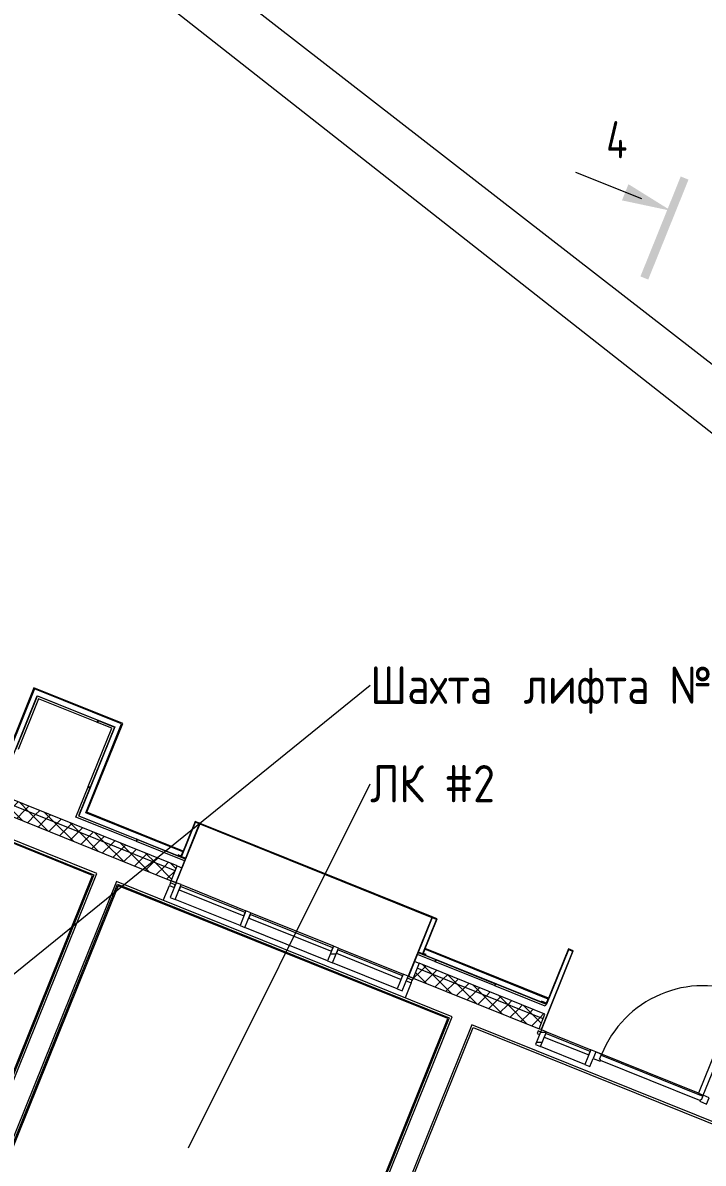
# Model space of a CAD drawing. Header units: millimetres. Extents: x -584918 to 2941280, y 3000189 to 4229862.
# Drawn here: x -439385 to -432993, y 3693065 to 3703782 of the extents above; entities that cross this region are included whole.
import ezdxf

# ---------------------------------------------------------------- set-up
doc = ezdxf.new("R2010")
doc.units = ezdxf.units.MM
for name, color, linetype, lineweight in [('Аннотация', 7, 'Continuous', 0), ('Витраж', 7, 'Continuous', 0), ('Двери', 7, 'Continuous', 0), ('Обобщенные модели', 7, 'Continuous', 0), ('Панели витража', 7, 'Continuous', 0), ('Перекрытие', 7, 'Continuous', 0), ('Разрезы', 7, 'Continuous', 0), ('Стены', 7, 'Continuous', 0), ('Стены внутренние', 7, 'Continuous', 0), ('Стены наружные', 7, 'Continuous', 0), ('Стены отделка', 7, 'Continuous', 0), ('Стены перегородки', 7, 'Continuous', 0), ('Стены штриховка', 7, 'Continuous', 0), ('экспертиза ДУ', 1, 'Continuous', 0)]:
    doc.layers.add(name, color=color, linetype=linetype, lineweight=lineweight)
doc.styles.add('GOST Common', font='', dxfattribs={"width": 0.9, "height": 700})
doc.styles.add('GOST Common_4', font='', dxfattribs={"width": 0.8, "height": 700})
doc.styles.get('GOST Common').set_extended_font_data('GOST Common')
doc.styles.get('GOST Common_4').set_extended_font_data('GOST Common')
pattern_1 = [(45, (-437515.92, 3663725.22), (-235.7317, 235.7317), []), (45, (-437358.77, 3663725.22), (-235.7317, 235.7317), [])]
pattern_2 = [(45, (-437515.92, 3663725.22), (-70.71068, 70.71068), []), (135, (-437515.92, 3663725.22), (-70.71068, -70.71068), [])]

# ---------------------------------------------------------------- blocks, each defined once
blk = doc.blocks.new('Откос с зашивкой _верх_низ_ - Откос-V222-АР Этаж 01')
at = {"layer": 'Обобщенные модели'}
for p, q in [((-1180, 300), (-1180, -300)), ((-1175, 300), (-1180, 300)), ((-1175, -300), (-1175, 300)), ((1180, 300), (1175, 300)), ((1175, 300), (1175, -300)), ((1180, -300), (1180, 300)), ((-1220, 55), (-1255, 55)), ((-1255, 55), (-1255, 50)), ((-1255, 50), (-1225, 50)), ((-1225, 50), (-1225, -300)), ((-1220, -295), (-1220, 55)), ((-1220, 55), (-1180, 55)), ((1180, 55), (1220, 55)), ((1255, 55), (1220, 55)), ((1220, 55), (1220, -295)), ((1225, -300), (1225, 50)), ((1225, 50), (1255, 50)), ((1255, 50), (1255, 55)), ((-1225, -300), (-1175, -300)), ((-1175, -295), (-1220, -295)), ((-1180, -300), (-1175, -300)), ((-1175, -300), (-1175, -295)), ((1175, -295), (-1175, -295)), ((-1175, -300), (1175, -300)), ((1175, -300), (-1175, -300)), ((1220, -295), (1175, -295)), ((1175, -295), (1175, -300)), ((1175, -300), (1180, -300)), ((1175, -300), (1225, -300))]:
    blk.add_line(p, q, dxfattribs=at)
blk = doc.blocks.new('ASVP_ОТКОС МЕТАЛЛИЧЕСКИЙ_Двери1 - Откос дверей 2-V223-АР Этаж 01')
at = {"layer": 'Обобщенные модели'}
for p, q in [((-880, 300), (-880, -500)), ((-875, 300), (-880, 300)), ((-875, -500), (-875, 300)), ((880, 300), (875, 300)), ((875, 300), (875, -500)), ((880, -500), (880, 300)), ((-920, 55), (-975, 55)), ((-975, 55), (-975, 50)), ((-975, 50), (-925, 50)), ((-925, 50), (-925, -500)), ((-920, -495), (-920, 55)), ((975, 55), (920, 55)), ((920, 55), (920, -495)), ((925, -500), (925, 50)), ((925, 50), (975, 50)), ((975, 50), (975, 55)), ((-925, -500), (-875, -500)), ((-875, -495), (-920, -495)), ((-880, -500), (-875, -500)), ((-875, -500), (-875, -495)), ((920, -495), (875, -495)), ((875, -495), (875, -500)), ((875, -500), (880, -500)), ((875, -500), (925, -500))]:
    blk.add_line(p, q, dxfattribs=at)
blk = doc.blocks.new('Системная панель - Глухая панель_25 мм-7861994-АР Этаж 01')
at = {"layer": 'Панели витража', "lineweight": 18}
for p, q in [((13, 13), (-13, 13)), ((-13, 13), (-13, -13)), ((13, -13), (13, 13)), ((-13, -13), (13, -13))]:
    blk.add_line(p, q, dxfattribs=at)
blk = doc.blocks.new('Системная панель - Cтеклопакет Двухкамерный_36 мм-7861996-АР Этаж 01')
at = {"layer": 'Панели витража', "lineweight": 18}
for p, q in [((225, 18), (-225, 18)), ((-225, 18), (-225, -18)), ((225, -18), (225, 18)), ((-225, -18), (225, -18))]:
    blk.add_line(p, q, dxfattribs=at)
blk = doc.blocks.new('Прямоугольный импост - 50х150_RAL 3009-7860922-АР Этаж 01')
at = {"layer": 'Витраж'}
for p, q in [((3050, 30574), (3468, 30406)), ((3412, 30267), (2994, 30435))]:
    blk.add_line(p, q, dxfattribs=at)
blk = doc.blocks.new('Прямоугольный импост - 50х150_RAL 3009-7861989-АР Этаж 01')
at = {"layer": 'Витраж', "lineweight": 18}
for p, q in [((-25, 35), (25, 35)), ((-25, 32.5), (-25, 35)), ((25, 35), (25, -115)), ((-25, -115), (-25, -32.5)), ((25, -115), (-25, -115))]:
    blk.add_line(p, q, dxfattribs=at)
blk = doc.blocks.new('Прямоугольный импост - 50х150_RAL 3009-V243-АР Этаж 01')
at = {"layer": 'Витраж'}
h = blk.add_hatch(dxfattribs=at)
h.set_pattern_fill('FP_54', color=256, style=0, pattern_type=2)
h.set_pattern_definition([(158.051, (-8623.8, -29463.5), (-284.821, -706.768), []), (158.051, (-8588.1, -29374.9), (-284.821, -706.768), []), (158.051, (-8552.6, -29286.8), (-284.821, -706.768), []), (158.051, (-8446.05, -29022.44), (-284.821, -706.768), [])])
h.paths.add_polyline_path([(-25, -115), (-25, 35), (25, 35), (25, -115)])
at = {"layer": 'Витраж', "lineweight": 18}
for p, q in [((-25, 35), (25, 35)), ((-25, -115), (-25, 35)), ((25, 35), (25, -115)), ((25, -115), (-25, -115))]:
    blk.add_line(p, q, dxfattribs=at)
blk = doc.blocks.new('ASVP_ДверьАлюминиеваяВитражная_1 полотно - Остекленная Наружная Коричневая-7862006-АР Этаж 01')
at = {"layer": 'Двери', "lineweight": 18}
for p, q in [((-575, 32.5), (-575, -32.5)), ((-505, 32.5), (-575, 32.5)), ((-515, -32.5), (-515, 17.5)), ((-515, 17.5), (-505, 17.5)), ((-505, 17.5), (-505, 32.5)), ((575, 32.5), (505, 32.5)), ((505, 32.5), (505, 17.5)), ((505, 17.5), (515, 17.5)), ((515, 17.5), (515, -32.5)), ((575, -32.5), (575, 32.5)), ((-575, -32.5), (-515, -32.5)), ((-465, -32.5), (-515, -32.5)), ((-515, -32.5), (-515, -1062.5)), ((-465, -1062.5), (-465, -32.5)), ((515, -32.5), (575, -32.5)), ((-515, -1062.5), (-465, -1062.5))]:
    blk.add_line(p, q, dxfattribs=at)
at = {"layer": 'Двери'}
blk.add_arc((-515, -32.5), 1030, 270, 0, dxfattribs=at)
blk = doc.blocks.new('Прямоугольный импост - Порожек 10х50-7861865-АР Этаж 01')
at = {"layer": 'Витраж'}
for p, q in [((3566, 30356), (4521, 29971)), ((4493, 29928), (3557, 30306))]:
    blk.add_line(p, q, dxfattribs=at)
blk = doc.blocks.new('Системная панель - Глухая панель_25 мм-7965725-АР Этаж 01')
at = {"layer": 'Панели витража', "lineweight": 18}
for p, q in [((25, 13), (-25, 13)), ((-25, 13), (-25, -13)), ((25, -13), (25, 13)), ((-25, -13), (25, -13))]:
    blk.add_line(p, q, dxfattribs=at)
blk = doc.blocks.new('Системная панель - Cтеклопакет Двухкамерный_36 мм-7862419-АР Этаж 01')
at = {"layer": 'Панели витража', "lineweight": 18}
for p, q in [((328, 18), (-328, 18)), ((-328, 18), (-328, -18)), ((328, -18), (328, 18)), ((-328, -18), (328, -18))]:
    blk.add_line(p, q, dxfattribs=at)
blk = doc.blocks.new('Системная панель - Cтеклопакет Двухкамерный_36 мм-7862420-АР Этаж 01')
at = {"layer": 'Панели витража', "lineweight": 18}
for p, q in [((418, 18), (-418, 18)), ((-418, 18), (-418, -18)), ((418, -18), (418, 18)), ((-418, -18), (418, -18))]:
    blk.add_line(p, q, dxfattribs=at)
blk = doc.blocks.new('Системная панель - Глухая панель_25 мм-V244-АР Этаж 01')
at = {"layer": 'Панели витража', "lineweight": 18}
for p, q in [((25, 12.5), (-25, 12.5)), ((-25, 12.5), (-25, -12.5)), ((25, -12.5), (25, 12.5)), ((-25, -12.5), (25, -12.5))]:
    blk.add_line(p, q, dxfattribs=at)
blk = doc.blocks.new('Прямоугольный импост - 50х150_RAL 3009-7836373-АР Этаж 01')
at = {"layer": 'Витраж'}
for p, q in [((-16999, 33479), (-16390, 33233)), ((-16446, 33094), (-17055, 33340))]:
    blk.add_line(p, q, dxfattribs=at)
blk = doc.blocks.new('Прямоугольный импост - 50х150_RAL 3009-6573670-АР Этаж 01')
at = {"layer": 'Витраж'}
for p, q in [((-17821, 33810), (-17045, 33498)), ((-17101, 33358), (-17877, 33671))]:
    blk.add_line(p, q, dxfattribs=at)
blk = doc.blocks.new('Прямоугольный импост - 50х150_RAL 3009-7862415-АР Этаж 01')
at = {"layer": 'Витраж', "lineweight": 18}
for p, q in [((-25, 35), (25, 35)), ((-25, -115), (-25, 35)), ((25, 35), (25, -115)), ((25, -115), (-25, -115))]:
    blk.add_line(p, q, dxfattribs=at)
blk = doc.blocks.new('Прямоугольный импост - 50х150_RAL 3009-V245-АР Этаж 01')
at = {"layer": 'Витраж'}
h = blk.add_hatch(dxfattribs=at)
h.set_pattern_fill('FP_55', color=256, style=0, pattern_type=2)
h.set_pattern_definition([(158.051, (-10730.44, -29463.5), (-284.821, -706.768), []), (158.051, (-10694.75, -29374.9), (-284.821, -706.768), []), (158.051, (-10659.2, -29286.8), (-284.821, -706.768), []), (158.051, (-10552.7, -29022.44), (-284.821, -706.768), [])])
h.paths.add_polyline_path([(-25, -115), (-25, 35), (25, 35), (25, -115)])
at = {"layer": 'Витраж', "lineweight": 18}
for p, q in [((-25, 35), (25, 35)), ((-25, -115), (-25, 35)), ((25, 35), (25, -115)), ((25, -115), (-25, -115))]:
    blk.add_line(p, q, dxfattribs=at)
blk = doc.blocks.new('Прямоугольный импост - 50х150_RAL 3009-V246-АР Этаж 01')
at = {"layer": 'Витраж', "lineweight": 18}
for p, q in [((-25, 35), (25, 35)), ((-25, -115), (-25, 35)), ((25, 35), (25, -115)), ((25, -115), (-25, -115))]:
    blk.add_line(p, q, dxfattribs=at)
blk = doc.blocks.new('Прямоугольный импост - 50х150_RAL 3009-V247-АР Этаж 01')
at = {"layer": 'Витраж', "lineweight": 18}
for p, q in [((-25, 35), (25, 35)), ((-25, -115), (-25, 35)), ((25, 35), (25, -115)), ((25, -115), (-25, -115))]:
    blk.add_line(p, q, dxfattribs=at)
blk = doc.blocks.new('Прямоугольный импост - 5х20 мм  _зазор керамогранита цоколя_-7684918-АР Этаж 01')
at = {"layer": 'Витраж'}
for p, q in [((-2.5, -10), (-2.5, 10)), ((-2.5, 10), (2.5, 10)), ((2.5, 10), (2.5, -10)), ((2.5, -10), (-2.5, -10))]:
    blk.add_line(p, q, dxfattribs=at)
blk = doc.blocks.new('Разрез - Номер вида спереди_3_5 мм-64067-АР Этаж 01')
at = {"layer": 'Разрезы'}
for points in [[(9.8, 0.4), (9.8, -0.39), (-0.33, -0.39), (-0.33, 0.4)], [(2.18, -4.67), (3, 0), (3.82, -4.67)]]:
    blk.add_hatch(color=256, dxfattribs=at).paths.add_polyline_path(points)
at = {"layer": 'Разрезы', "lineweight": 20}
blk.add_line((3, -3), (3, -9.66), dxfattribs=at)

msp = doc.modelspace()

# ---------------------------------------------------------------- hatches: boundary and pattern name
at = {"layer": 'Стены наружные'}
h = msp.add_hatch(dxfattribs=at)
h.set_pattern_fill('FP_57', color=256, style=0, pattern_type=2)
h.set_pattern_definition(pattern_2)
h.paths.add_polyline_path([(-439135.405, 3696289.289), (-439116.716, 3696335.664), (-439626.851, 3696541.241), (-439645.54, 3696494.865), (-439172.782, 3696304.351)])
h.paths.add_polyline_path([(-440851.315, 3696980.775), (-440832.626, 3697027.151), (-442363.032, 3697643.881), (-442381.721, 3697597.505), (-441023.421, 3697050.131)])
h.paths.add_polyline_path([(-443309.24, 3697971.282), (-443290.551, 3698017.658), (-443661.558, 3698167.168), (-443680.247, 3698120.792), (-443346.617, 3697986.344)])
h.paths.add_polyline_path([(-444607.766, 3698494.569), (-444589.077, 3698540.944), (-445331.092, 3698839.965), (-445349.781, 3698793.59), (-444645.144, 3698509.631)])
h = msp.add_hatch(dxfattribs=at)
h.set_pattern_fill('FP_57', color=256, style=0, pattern_type=2)
h.set_pattern_definition(pattern_2)
h.paths.add_polyline_path([(-439172.782, 3696196.537), (-439135.405, 3696289.289), (-439645.54, 3696494.865), (-439682.918, 3696402.114), (-439383.574, 3696281.483)])
h.paths.add_polyline_path([(-440888.692, 3696888.023), (-440851.315, 3696980.775), (-442381.721, 3697597.505), (-442419.098, 3697504.754), (-440985.223, 3696926.923)])
h.paths.add_polyline_path([(-443346.617, 3697878.53), (-443309.24, 3697971.282), (-443680.247, 3698120.792), (-443717.625, 3698028.04), (-443369.044, 3697887.567)])
h.paths.add_polyline_path([(-444645.144, 3698401.817), (-444607.766, 3698494.569), (-445257.029, 3698756.212), (-445294.407, 3698663.46), (-444648.579, 3698403.201)])
h = msp.add_hatch(dxfattribs=at)
h.set_pattern_fill('FP_6', color=256, style=0, pattern_type=2)
h.set_pattern_definition(pattern_1)
h.paths.add_polyline_path([(-437881.053, 3695990.807), (-437878.063, 3695998.228), (-438782.394, 3696362.659), (-438785.384, 3696355.239), (-437893.967, 3695996.012)])
h = msp.add_hatch(dxfattribs=at)
h.set_pattern_fill('FP_57', color=256, style=0, pattern_type=2)
h.set_pattern_definition(pattern_2)
h.paths.add_polyline_path([(-432007.699, 3693309.115), (-431971.249, 3693402.241), (-432828.276, 3693747.61), (-432865.654, 3693654.858), (-432012.89, 3693311.207)])
h.paths.add_polyline_path([(-434535.188, 3694327.655), (-434497.81, 3694420.407), (-435680.397, 3694896.972), (-435717.774, 3694804.22), (-434612.825, 3694358.942)])
h.paths.add_polyline_path([(-437990.196, 3695719.972), (-437952.818, 3695812.724), (-439135.405, 3696289.289), (-439172.782, 3696196.537), (-438064.951, 3695750.097)])
h = msp.add_hatch(dxfattribs=at)
h.set_pattern_fill('FP_57', color=256, style=0, pattern_type=2)
h.set_pattern_definition(pattern_2)
h.paths.add_polyline_path([(-431970.321, 3693401.867), (-431951.632, 3693448.243), (-432809.587, 3693793.986), (-432828.276, 3693747.61), (-431971.249, 3693402.241)])
h.paths.add_polyline_path([(-434497.81, 3694420.407), (-434479.121, 3694466.783), (-435661.708, 3694943.348), (-435680.397, 3694896.972), (-434717.651, 3694509)])
h.paths.add_polyline_path([(-437952.818, 3695812.724), (-437934.129, 3695859.1), (-439116.716, 3696335.664), (-439135.405, 3696289.289), (-437990.196, 3695827.786)])
h = msp.add_hatch(dxfattribs=at)
h.set_pattern_fill('FP_6', color=256, style=0, pattern_type=2)
h.set_pattern_definition(pattern_1)
h.paths.add_polyline_path([(-434449.233, 3694607.835), (-434446.243, 3694615.255), (-435605.642, 3695082.476), (-435608.632, 3695075.056), (-434479.121, 3694619.88)])

# ---------------------------------------------------------------- linework, layer by layer
at = {"layer": 'Аннотация'}
for p, q in [((-441624.062, 3693099.74), (-436121.23, 3697556.533)), ((-437827.111, 3693209.826), (-436121.23, 3696631.405))]:
    msp.add_line(p, q, dxfattribs=at)
at = {"layer": 'Перекрытие'}
for p, q in [((-434516.637, 3694320.18), (-434535.188, 3694327.655)), ((-433037.245, 3693724.007), (-434001.865, 3694112.734))]:
    msp.add_line(p, q, dxfattribs=at)
at = {"layer": 'Стены'}
for p, q in [((-439447.508, 3696959.525), (-439247.538, 3697455.747)), ((-439236.463, 3697429.721), (-439428.958, 3696952.049)), ((-439247.538, 3697455.747), (-438681.751, 3697227.744)), ((-438689.227, 3697209.193), (-439236.463, 3697429.721)), ((-438681.751, 3697227.744), (-438689.227, 3697209.193)), ((-438677.113, 3697225.875), (-438684.589, 3697207.325)), ((-438550.099, 3697153.127), (-438684.589, 3697207.325)), ((-438677.113, 3697225.875), (-438524.073, 3697164.202)), ((-438770.627, 3696605.891), (-438550.099, 3697153.127)), ((-438524.073, 3697164.202), (-438752.076, 3696598.415)), ((-438886.497, 3696318.36), (-438772.496, 3696601.253)), ((-438753.945, 3696593.778), (-438860.472, 3696329.435)), ((-438753.945, 3696593.778), (-438772.496, 3696601.253)), ((-438752.076, 3696598.415), (-438770.627, 3696605.891)), ((-438320.711, 3696090.356), (-438886.497, 3696318.36)), ((-438860.472, 3696329.435), (-438313.235, 3696108.907)), ((-438313.235, 3696108.907), (-438320.711, 3696090.356)), ((-438308.598, 3696107.038), (-438316.073, 3696088.488)), ((-437866.227, 3695907.206), (-438316.073, 3696088.488)), ((-438308.598, 3696107.038), (-437858.751, 3695925.756)), ((-435514.966, 3694959.683), (-435677.282, 3695025.094)), ((-435669.807, 3695043.644), (-435507.491, 3694978.234)), ((-435507.491, 3694978.234), (-435514.966, 3694959.683)), ((-435502.853, 3694976.365), (-435510.329, 3694957.814)), ((-434953.817, 3694733.549), (-435510.329, 3694957.814)), ((-435502.853, 3694976.365), (-434946.342, 3694752.099)), ((-434946.342, 3694752.099), (-434953.817, 3694733.549)), ((-434941.704, 3694750.23), (-434949.18, 3694731.68)), ((-434941.704, 3694750.23), (-434468.67, 3694559.604)), ((-434476.145, 3694541.054), (-434949.18, 3694731.68)), ((-434468.67, 3694559.604), (-434476.145, 3694541.054))]:
    msp.add_line(p, q, dxfattribs=at)
at = {"layer": 'Стены внутренние'}
for p, q in [((-438730.065, 3695770.155), (-441827.978, 3697018.568)), ((-439716.834, 3693321.505), (-438730.065, 3695770.155)), ((-437998.606, 3695699.103), (-437990.196, 3695719.972)), ((-437990.196, 3695719.972), (-437948.442, 3695703.146)), ((-438488.91, 3695672.973), (-440892.292, 3689709.026)), ((-435390.997, 3694424.56), (-438488.91, 3695672.973)), ((-438064.951, 3695534.468), (-438007.95, 3695675.915)), ((-435735.529, 3694760.163), (-435792.53, 3694618.716)), ((-435759.497, 3694821.034), (-435717.774, 3694804.22)), ((-435717.774, 3694804.22), (-435726.184, 3694783.351)), ((-436404.283, 3691910.109), (-435390.997, 3694424.56))]:
    msp.add_line(p, q, dxfattribs=at)
at = {"layer": 'Стены наружные'}
for p, q in [((-437858.004, 3695927.612), (-437899.742, 3695944.431)), ((-437934.129, 3695859.1), (-437892.391, 3695842.28)), ((-437948.442, 3695703.146), (-437990.196, 3695719.972)), ((-435703.446, 3694960.168), (-435661.708, 3694943.348)), ((-435627.321, 3695028.68), (-435669.059, 3695045.5)), ((-435717.774, 3694804.22), (-435759.497, 3694821.034))]:
    msp.add_line(p, q, dxfattribs=at)
at = {"layer": 'Стены отделка'}
for p, q in [((-439280.762, 3697533.825), (-439638.84, 3696645.262)), ((-438445.995, 3697197.426), (-439280.762, 3697533.825)), ((-439585.044, 3696623.583), (-439248.645, 3697458.35)), ((-439248.645, 3697458.35), (-438521.47, 3697165.309)), ((-438521.47, 3697165.309), (-438857.869, 3696330.542)), ((-438782.394, 3696362.659), (-438445.995, 3697197.426)), ((-438691.026, 3695786.767), (-441844.591, 3697057.606)), ((-441833.516, 3697031.58), (-438717.052, 3695775.692)), ((-437878.063, 3695998.228), (-438782.394, 3696362.659)), ((-438857.869, 3696330.542), (-437899.742, 3695944.431)), ((-437899.742, 3695944.431), (-437878.063, 3695998.228)), ((-438505.522, 3695712.012), (-440916.379, 3689729.515)), ((-438717.052, 3695775.692), (-439711.297, 3693308.492)), ((-439700.222, 3693282.466), (-438691.026, 3695786.767)), ((-435351.958, 3694441.173), (-438505.522, 3695712.012)), ((-440897.829, 3689722.039), (-438494.448, 3695685.986)), ((-438494.448, 3695685.986), (-435377.984, 3694430.098)), ((-435605.642, 3695082.476), (-435627.321, 3695028.68)), ((-434446.243, 3694615.255), (-435605.642, 3695082.476)), ((-435627.321, 3695028.68), (-434467.922, 3694561.459)), ((-434467.922, 3694561.459), (-434446.243, 3694615.255)), ((-435377.984, 3694430.098), (-436393.265, 3691910.697)), ((-436371.229, 3691911.871), (-435351.958, 3694441.173)), ((-435166.454, 3694366.417), (-436455.983, 3691166.477)), ((-436429.957, 3691177.552), (-435155.38, 3694340.391)), ((-432022.165, 3693099.316), (-435166.454, 3694366.417)), ((-435155.38, 3694340.391), (-432029.641, 3693080.765))]:
    msp.add_line(p, q, dxfattribs=at)
at = {"layer": 'Стены перегородки'}
for p, q in [((-437934.129, 3695859.1), (-439626.851, 3696541.241)), ((-439682.918, 3696402.114), (-437990.196, 3695719.972)), ((-437990.196, 3695719.972), (-437934.129, 3695859.1)), ((-435661.708, 3694943.348), (-435717.774, 3694804.22)), ((-434479.121, 3694466.783), (-435661.708, 3694943.348)), ((-435717.774, 3694804.22), (-434535.188, 3694327.655)), ((-434535.188, 3694327.655), (-434479.121, 3694466.783))]:
    msp.add_line(p, q, dxfattribs=at)
at = {"layer": 'Стены штриховка'}
for p, q in [((-439276.332, 3697523.415), (-439631.42, 3696642.272)), ((-438456.406, 3697192.996), (-439276.332, 3697523.415)), ((-438792.804, 3696358.229), (-438456.406, 3697192.996)), ((-437952.818, 3695812.724), (-439645.54, 3696494.865)), ((-437881.053, 3695990.807), (-438792.804, 3696358.229)), ((-438782.394, 3696362.659), (-438785.384, 3696355.239)), ((-434449.233, 3694607.835), (-435608.632, 3695075.056)), ((-434497.81, 3694420.407), (-435680.397, 3694896.972))]:
    msp.add_line(p, q, dxfattribs=at)
at = {"layer": 'экспертиза ДУ'}
for points in [[(-418296.967, 3688437.976), (-502010.006, 3754232.029)], [(-502010.006, 3754232.029), (-417396.569, 3688529.49)]]:
    msp.add_lwpolyline(points, dxfattribs=at)

# ---------------------------------------------------------------- block references
at = {"layer": 'Витраж', "extrusion": (0, 0, -1)}
for name, p, rotation in [('Прямоугольный импост - 5х20 мм  _зазор керамогранита цоколя_-7684918-АР Этаж 01', (438683.17, 3697217.534), 201.9486990835424), ('Прямоугольный импост - 5х20 мм  _зазор керамогранита цоколя_-7684918-АР Этаж 01', (438762.286, 3696599.834), 291.9486990835423), ('Прямоугольный импост - 5х20 мм  _зазор керамогранита цоколя_-7684918-АР Этаж 01', (438314.654, 3696098.697), 201.9486990835426), ('Прямоугольный импост - 50х150_RAL 3009-V247-АР Этаж 01', (437933.714, 3695659.475), 21.9486990835427), ('Прямоугольный импост - 50х150_RAL 3009-V246-АР Этаж 01', (437278.267, 3695395.34), 21.9486990835427), ('Прямоугольный импост - 50х150_RAL 3009-V245-АР Этаж 01', (436455.867, 3695063.925), 21.9486990835427), ('Прямоугольный импост - 5х20 мм  _зазор керамогранита цоколя_-7684918-АР Этаж 01', (435508.91, 3694968.024), 201.9486990835426), ('Прямоугольный импост - 50х150_RAL 3009-7862415-АР Этаж 01', (435800.421, 3694799.79), 21.9486990835427), ('Прямоугольный импост - 5х20 мм  _зазор керамогранита цоколя_-7684918-АР Этаж 01', (434947.761, 3694741.889), 201.9486990835426), ('Прямоугольный импост - 50х150_RAL 3009-V243-АР Этаж 01', (434501.894, 3694276.503), 21.9486990835427), ('Прямоугольный импост - 50х150_RAL 3009-7861989-АР Этаж 01', (434038.135, 3694089.615), 21.9486990835427)]:
    msp.add_blockref(name, p, dxfattribs=dict(at, rotation=rotation))
at = {"layer": 'Витраж'}
for name, p in [('Прямоугольный импост - 50х150_RAL 3009-7836373-АР Этаж 01', (-420898.5, 3662203.74)), ('Прямоугольный импост - 50х150_RAL 3009-6573670-АР Этаж 01', (-419420.654, 3661608.19)), ('Прямоугольный импост - 50х150_RAL 3009-7836373-АР Этаж 01', (-419420.654, 3661608.19)), ('Прямоугольный импост - 50х150_RAL 3009-7860922-АР Этаж 01', (-437515.924, 3663725.217)), ('Прямоугольный импост - Порожек 10х50-7861865-АР Этаж 01', (-437515.924, 3663725.217))]:
    msp.add_blockref(name, p, dxfattribs=at)
at = {"layer": 'Двери', "rotation": 158.0513009164573}
msp.add_blockref('ASVP_ДверьАлюминиеваяВитражная_1 полотно - Остекленная Наружная Коричневая-7862006-АР Этаж 01', (-433481.623, 3693865.349), dxfattribs=at)
at = {"layer": 'Обобщенные модели'}
for name, p, rotation in [('Откос с зашивкой _верх_низ_ - Откос-V222-АР Этаж 01', (-436741.837, 3695540.39), 158.0513009164575), ('ASVP_ОТКОС МЕТАЛЛИЧЕСКИЙ_Двери1 - Откос дверей 2-V223-АР Этаж 01', (-433588.288, 3694269.512), 158.051300916457)]:
    msp.add_blockref(name, p, dxfattribs=dict(at, rotation=rotation))
at = {"layer": 'Панели витража', "rotation": 158.0513009164573}
for name, p in [('Системная панель - Глухая панель_25 мм-V244-АР Этаж 01', (-437980.09, 3695678.164)), ('Системная панель - Cтеклопакет Двухкамерный_36 мм-7862419-АР Этаж 01', (-437605.991, 3695527.408)), ('Системная панель - Cтеклопакет Двухкамерный_36 мм-7862420-АР Этаж 01', (-436867.067, 3695229.633)), ('Системная панель - Cтеклопакет Двухкамерный_36 мм-7862419-АР Этаж 01', (-436128.144, 3694931.858)), ('Системная панель - Глухая панель_25 мм-7965725-АР Этаж 01', (-435754.045, 3694781.101)), ('Системная панель - Глухая панель_25 мм-7861994-АР Этаж 01', (-434536.676, 3694290.52)), ('Системная панель - Cтеклопакет Двухкамерный_36 мм-7861996-АР Этаж 01', (-434270.014, 3694183.059))]:
    msp.add_blockref(name, p, dxfattribs=at)
at = {"layer": 'Разрезы', "xscale": 99.99999999999993, "yscale": 99.99999999999993, "zscale": 99.99999999999993, "rotation": 248.0513009164565}
msp.add_blockref('Разрез - Номер вида спереди_3_5 мм-64067-АР Этаж 01', (-433180.101, 3702292.987), dxfattribs=at)

# ---------------------------------------------------------------- texts
at = {"layer": 'Аннотация', "char_height": 350, "attachment_point": 1, "style": 'GOST Common'}
for s, insert, width in [('Шахта', (-436121.23, 3697731.533), 1616.202), ('лифта', (-434680.574, 3697731.533), 1529.61975), ('\\fGOST Common|b0|i0|c204|p34|;\\W.9;№', (-433311.355, 3697731.533), 461.772), ('ЛК', (-436121.23, 3696806.405), 613.29094), (' #2', (-435615.215, 3696806.405), 750.3795)]:
    msp.add_mtext(s, dxfattribs=dict(at, insert=insert, width=width))
at = {"layer": 'Разрезы', "insert": (-433904.64, 3702858.135), "char_height": 350, "width": 275.7805, "attachment_point": 1, "style": 'GOST Common_4'}
msp.add_mtext('\\fGOST Common|b0|i0|c204|p34|;\\W.8;4', dxfattribs=at)

doc.saveas('drawing.dxf')
